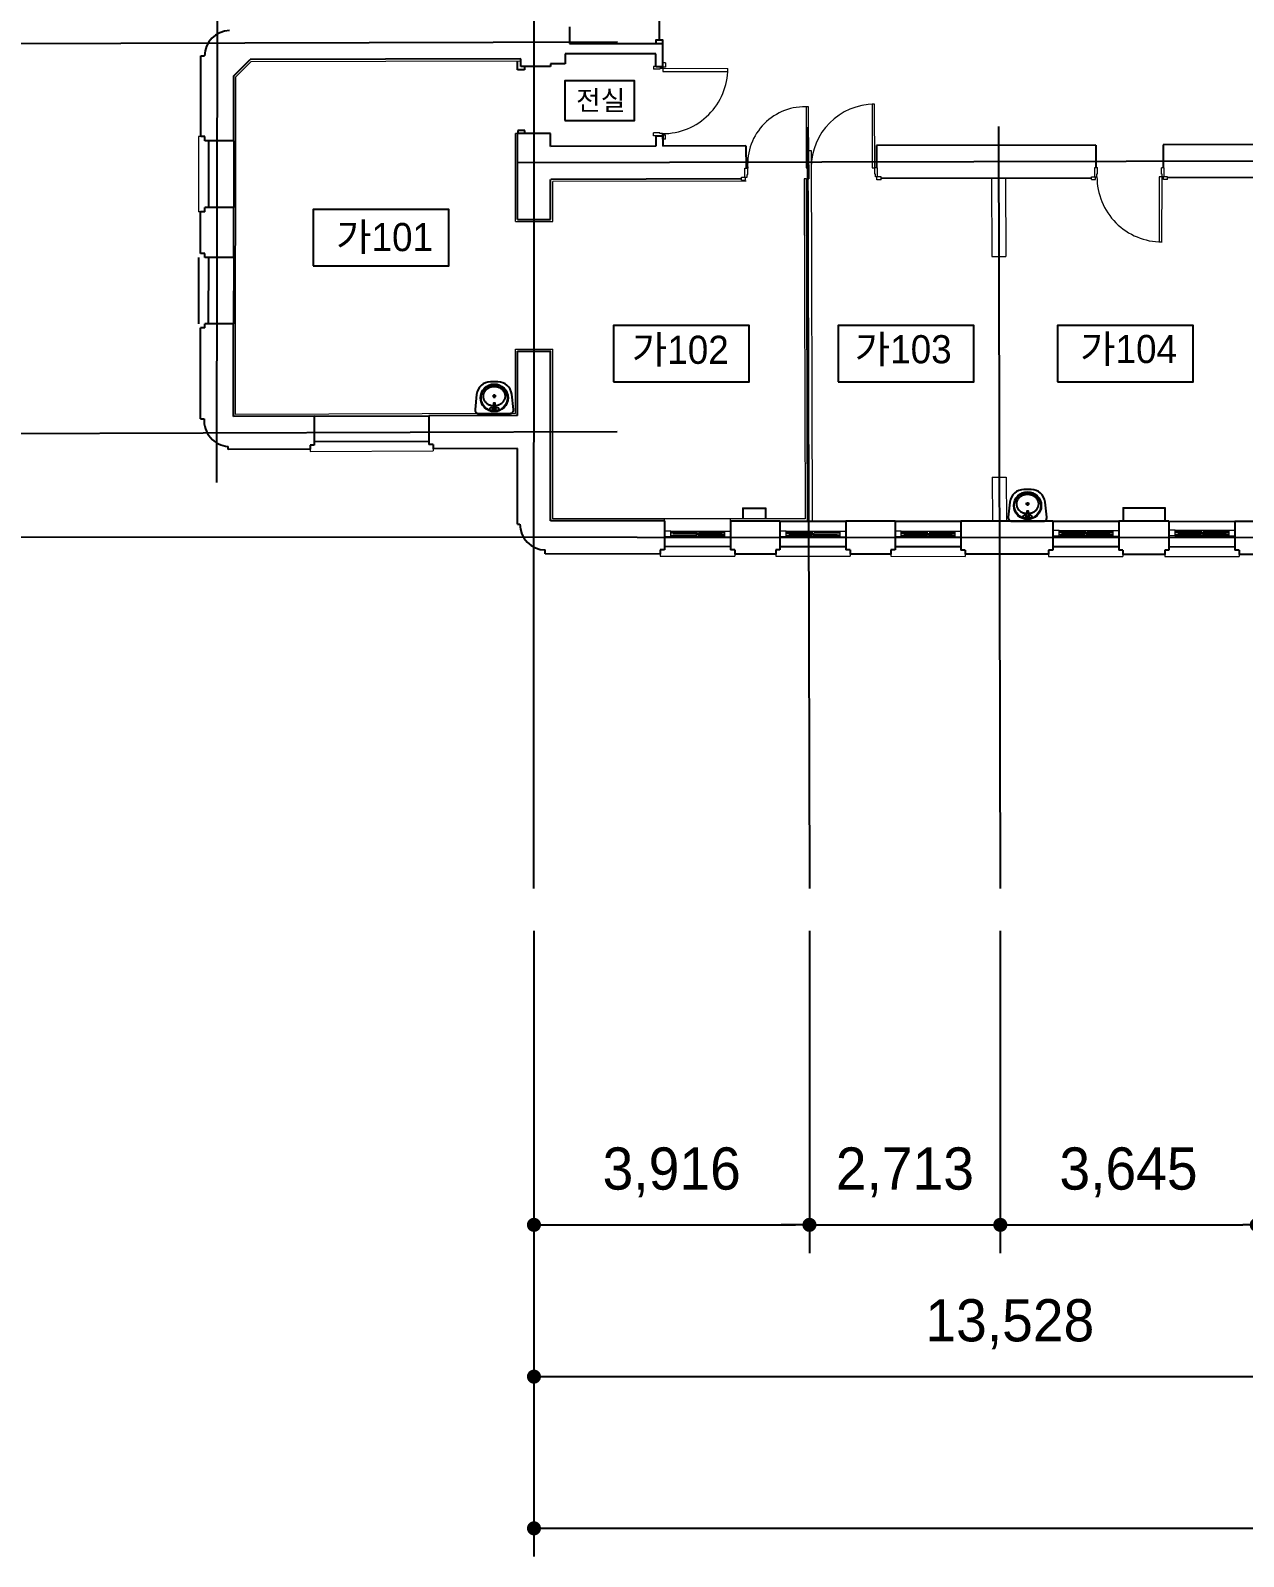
# Model space of a CAD drawing. Header units: millimetres. Extents: x 580267 to 706267, y 28800 to 115200.
# Drawn here: x 600038 to 617279, y 45522 to 67210 of the extents above; entities that cross this region are included whole.
import ezdxf
from ezdxf.enums import TextEntityAlignment as Align

# ---------------------------------------------------------------- set-up
doc = ezdxf.new("R2010")
doc.units = ezdxf.units.MM
doc.header["$LTSCALE"] = 5
for name, color, linetype in [('A-DOOR', 4, 'Continuous'), ('text', 7, 'Continuous'), ('단면선', 2, 'Continuous'), ('입면', 7, 'Continuous'), ('입면선', 8, 'Continuous'), ('중심선', 1, 'Continuous'), ('치수', 7, 'Continuous')]:
    doc.layers.add(name, color=color, linetype=linetype)
for name, color, linetype, lineweight in [('ELE-1 (벽체 마감)', 3, 'Continuous', 9), ('ELE-2 (마감 창호)', 4, 'Continuous', 9), ('ELE-3  (마감)', 5, 'Continuous', 0), ('HAT-2', 8, 'Continuous', 0)]:
    doc.layers.add(name, color=color, linetype=linetype, lineweight=lineweight)
doc.styles.get("Standard").update_dxf_attribs({"font": 'Gulim.ttf'})
doc.dimstyles.new('ISO-25', dxfattribs={"dimscale": 400, "dimtxt": 1.5, "dimasz": 0.5, "dimexe": 1, "dimexo": 1.5, "dimgap": 1, "dimtad": 1, "dimdec": 0, "dimlunit": 6, "dimtxsty": 'Standard', "dimblk": 'DOT', "dimcen": 0, "dimclrd": 256, "dimclre": 256, "dimclrt": 7, "dimadec": 0, "dimazin": 0, "dimtfac": 1, "dimtdec": 0, "dimtix": 1, "dimtmove": 0, "dimatfit": 3, "dimfxl": 1.25, "dimlwd": -1, "dimlwe": -1, "dimarcsym": 0})

# ---------------------------------------------------------------- blocks, each defined once
blk = doc.blocks.new('A$C26F80365')
at = {"layer": '입면선'}
for p, q in [((-26, 0), (27, 0)), ((-25, 194), (25, 194)), ((0, -27), (0, 26))]:
    blk.add_line(p, q, dxfattribs=at)
blk.add_lwpolyline([(-51, -205), (51, -205, 0.382162), (250, -27), (274, 189, 0.447008), (224, 245), (-224, 245, 0.447008), (-274, 189), (-250, -27, 0.382162)], format="xyb", close=True, dxfattribs=at)
blk.add_lwpolyline([(-25, 170), (-22, 170, -0.386916), (-18, 166), (-12, 101), (12, 101), (18, 166, -0.386916), (22, 170), (25, 170)], format="xyb", dxfattribs=at)
for centre, radius in [((0, 23), 196), ((0, 23), 188), ((-43, 182), 21.4), ((0, 0), 12.8), ((0, 182), 6.83), ((43, 182), 21.4)]:
    blk.add_circle(centre, radius, dxfattribs=at)
blk.add_rational_spline([(-15, 134), (-270, 114), (-135, -71), (0, -256), (135, -71), (270, 114), (15, 134)], [1, 0.527194519268, 1, 0.527194519268, 1, 0.527194519268, 1], degree=2, knots=[0, 0, 0, 0.333333, 0.333333, 0.666667, 0.666667, 1, 1, 1], dxfattribs=at)
blk = doc.blocks.new('_Dot')
at = {"color": 0, "linetype": 'ByBlock', "lineweight": -2}
blk.add_line((-0.5, 0), (-1, 0), dxfattribs=at)
at = {"color": 0, "linetype": 'ByBlock', "const_width": 0.5}
blk.add_lwpolyline([(-0.25, 0, 1), (0.25, 0, 1)], format="xyb", close=True, dxfattribs=at)
blk = doc.blocks.new('*D39')
at = {"layer": 'Defpoints', "color": 0}
for p in [(613823, 55015), (617468, 55015), (617468, 50235)]:
    blk.add_point(p, dxfattribs=at)
at = {"layer": '치수'}
for p, q in [((613823, 54415), (613823, 49835)), ((617468, 54415), (617468, 49835)), ((614023, 50235), (617268, 50235))]:
    blk.add_line(p, q, dxfattribs=at)
at = {"layer": '치수', "xscale": 200, "yscale": 200, "zscale": 200, "rotation": 180}
blk.add_blockref('_Dot', (613823, 50235), dxfattribs=at)
at = {"layer": '치수', "xscale": 200, "yscale": 200, "zscale": 200}
blk.add_blockref('_Dot', (617468, 50235), dxfattribs=at)
at = {"layer": '치수', "color": 7, "insert": (615645, 50980), "char_height": 600, "attachment_point": 5}
blk.add_mtext('3,645', dxfattribs=at)
blk = doc.blocks.new('*D40')
at = {"layer": 'Defpoints', "color": 0}
for p in [(611110, 55015), (613823, 55015), (613823, 50235)]:
    blk.add_point(p, dxfattribs=at)
at = {"layer": '치수'}
for p, q in [((611110, 54415), (611110, 49835)), ((613823, 54415), (613823, 49835)), ((610910, 50235), (610710, 50235)), ((611110, 50235), (613823, 50235)), ((614023, 50235), (614223, 50235))]:
    blk.add_line(p, q, dxfattribs=at)
at = {"layer": '치수', "xscale": 200, "yscale": 200, "zscale": 200}
blk.add_blockref('_Dot', (611110, 50235), dxfattribs=at)
at = {"layer": '치수', "xscale": 200, "yscale": 200, "zscale": 200, "rotation": 180}
blk.add_blockref('_Dot', (613823, 50235), dxfattribs=at)
at = {"layer": '치수', "color": 7, "insert": (612467, 50980), "char_height": 600, "attachment_point": 5}
blk.add_mtext('2,713', dxfattribs=at)
blk = doc.blocks.new('*D41')
at = {"layer": 'Defpoints', "color": 0}
for p in [(607194, 55015), (611110, 55015), (611110, 50235)]:
    blk.add_point(p, dxfattribs=at)
at = {"layer": '치수'}
for p, q in [((607194, 54415), (607194, 49835)), ((611110, 54415), (611110, 49835)), ((607394, 50235), (610910, 50235))]:
    blk.add_line(p, q, dxfattribs=at)
at = {"layer": '치수', "xscale": 200, "yscale": 200, "zscale": 200, "rotation": 180}
blk.add_blockref('_Dot', (607194, 50235), dxfattribs=at)
at = {"layer": '치수', "xscale": 200, "yscale": 200, "zscale": 200}
blk.add_blockref('_Dot', (611110, 50235), dxfattribs=at)
at = {"layer": '치수', "color": 7, "insert": (609152, 50980), "char_height": 600, "attachment_point": 5}
blk.add_mtext('3,916', dxfattribs=at)
blk = doc.blocks.new('*D46')
at = {"layer": 'Defpoints', "color": 0}
for p in [(607194, 55015), (620722, 55015), (620722, 48078)]:
    blk.add_point(p, dxfattribs=at)
at = {"layer": '치수'}
for p, q in [((607194, 54415), (607194, 47678)), ((620722, 54415), (620722, 47678)), ((607394, 48078), (620522, 48078))]:
    blk.add_line(p, q, dxfattribs=at)
at = {"layer": '치수', "xscale": 200, "yscale": 200, "zscale": 200, "rotation": 180}
blk.add_blockref('_Dot', (607194, 48078), dxfattribs=at)
at = {"layer": '치수', "xscale": 200, "yscale": 200, "zscale": 200}
blk.add_blockref('_Dot', (620722, 48078), dxfattribs=at)
at = {"layer": '치수', "color": 7, "insert": (613958, 48823), "char_height": 600, "attachment_point": 5}
blk.add_mtext('13,528', dxfattribs=at)
blk = doc.blocks.new('*D52')
at = {"layer": 'Defpoints', "color": 0}
for p in [(607194, 55015), (683728, 55015), (683728, 45922)]:
    blk.add_point(p, dxfattribs=at)
at = {"layer": '치수'}
for p, q in [((607194, 54415), (607194, 45522)), ((683728, 54415), (683728, 45522)), ((607394, 45922), (683528, 45922))]:
    blk.add_line(p, q, dxfattribs=at)
at = {"layer": '치수', "xscale": 200, "yscale": 200, "zscale": 200, "rotation": 180}
blk.add_blockref('_Dot', (607194, 45922), dxfattribs=at)
at = {"layer": '치수', "xscale": 200, "yscale": 200, "zscale": 200}
blk.add_blockref('_Dot', (683728, 45922), dxfattribs=at)
at = {"layer": '치수', "color": 7, "insert": (645461, 46667), "char_height": 600, "attachment_point": 5}
blk.add_mtext('76,534', dxfattribs=at)

msp = doc.modelspace()

# ---------------------------------------------------------------- linework, layer by layer
at = {"layer": 'A-DOOR'}
for p, q in [((608974.3, 67457.1), (608974.3, 67072.1)), ((606961.5, 66651), (606961.5, 66775)), ((606961.5, 66651), (606961.5, 66726)), ((607061.5, 66651), (606961.5, 66651)), ((607061.5, 66696), (607061.5, 66651)), ((606964, 65789.7), (606964, 65744.9)), ((607064, 65789.7), (606964, 65789.7)), ((606964, 65789.7), (606964, 65744.9)), ((607064, 65744.7), (607064, 65789.7))]:
    msp.add_line(p, q, dxfattribs=at)
msp.add_lwpolyline([(608924.3, 67027.1), (609024.3, 67027.1), (609024.3, 67072.1), (608924.3, 67072.1)], close=True, dxfattribs=at)
at = {"layer": 'ELE-1 (벽체 마감)'}
for p, q in [((611098.8, 65502.2), (611133.8, 65502.3)), ((611098.8, 65502.2), (611099.8, 65102.2)), ((611133.8, 65502.3), (611147, 60237.7)), ((611064.8, 65102.1), (611099.8, 65102.2)), ((611064.8, 65102.1), (611077, 60237.7)), ((613697.8, 65108.7), (613700.6, 63997.7)), ((613897.8, 65109.2), (613900.6, 63998.2)), ((613700.6, 63997.7), (613900.6, 63998.2)), ((613708.3, 60860), (613908.3, 60860.5)), ((613708.3, 60860), (613709.9, 60235.9)), ((613908.3, 60860.5), (613909.9, 60235.8)), ((610156.4, 60425.6), (610491.4, 60426.5)), ((610156.4, 60425.6), (610156.8, 60268.4)), ((610166.4, 60415.6), (610481.4, 60416.4)), ((610166.4, 60415.6), (610166.8, 60268.4)), ((610481.4, 60416.4), (610481.8, 60268.1)), ((610491.4, 60426.5), (610491.8, 60268.1)), ((615565, 60429.6), (616165, 60431.1)), ((615565, 60429.6), (615565.5, 60234.6)), ((615574, 60420.6), (616156, 60422.1)), ((615574, 60420.6), (615574.5, 60234.6)), ((616156, 60422.1), (616156.5, 60234.2)), ((616165, 60431.1), (616165.5, 60234.2))]:
    msp.add_line(p, q, dxfattribs=at)
at = {"layer": 'ELE-2 (마감 창호)'}
for p, q in [((609024.3, 66699), (608894.3, 66699)), ((608894.3, 66699), (608894.3, 66659)), ((608984.3, 66659), (608894.3, 66659)), ((609024.3, 66669), (608984.3, 66669)), ((608984.3, 66669), (608984.3, 66659)), ((609064.3, 66749), (609024.3, 66749)), ((609024.3, 66749), (609024.3, 66699)), ((609064.3, 66689), (609024.3, 66689)), ((609024.3, 66689), (609024.3, 66669)), ((609064.3, 66749), (609064.3, 66689)), ((608981.9, 65754), (608891.9, 65754)), ((608891.9, 65714), (608891.9, 65754)), ((609021.9, 65714), (608891.9, 65714)), ((608981.9, 65744), (608981.9, 65754)), ((609021.9, 65744), (608981.9, 65744)), ((609021.9, 65724), (609021.9, 65744)), ((609061.9, 65724), (609021.9, 65724)), ((609021.9, 65664), (609021.9, 65714)), ((609061.9, 65664), (609061.9, 65724)), ((609061.9, 65664), (609021.9, 65664)), ((610143.1, 65084.8), (610143.1, 65124.8)), ((610143.1, 65124.8), (610193.1, 65124.8)), ((610143.1, 65084.8), (610203.1, 65084.8)), ((610193.1, 65124.8), (610193.1, 65254.8)), ((610193.1, 65254.8), (610233.1, 65254.8)), ((610203.1, 65084.8), (610203.1, 65124.8)), ((610203.1, 65124.8), (610223.1, 65124.8)), ((610223.1, 65124.8), (610223.1, 65164.8)), ((610223.1, 65164.8), (610233.1, 65164.8)), ((610233.1, 65164.8), (610233.1, 65254.8)), ((612037.1, 65169.8), (612037.1, 65259.8)), ((612077.1, 65259.8), (612037.1, 65259.8)), ((612047.1, 65169.8), (612037.1, 65169.8)), ((612047.1, 65129.8), (612047.1, 65169.8)), ((612067.1, 65129.8), (612047.1, 65129.8)), ((612067.1, 65089.8), (612067.1, 65129.8)), ((612127.1, 65089.8), (612067.1, 65089.8)), ((612077.1, 65129.8), (612077.1, 65259.8)), ((612127.1, 65129.8), (612077.1, 65129.8)), ((612127.1, 65089.8), (612127.1, 65129.8)), ((615116.7, 65092.3), (615116.7, 65132.3)), ((615116.7, 65132.3), (615166.7, 65132.3)), ((615116.7, 65092.3), (615176.7, 65092.3)), ((615166.7, 65132.3), (615166.7, 65262.3)), ((615166.7, 65262.3), (615206.7, 65262.3)), ((615176.7, 65092.3), (615176.7, 65132.3)), ((615176.7, 65132.3), (615196.7, 65132.3)), ((615196.7, 65132.3), (615196.7, 65172.3)), ((615196.7, 65172.3), (615206.7, 65172.3)), ((615206.7, 65172.3), (615206.7, 65262.3)), ((616111.7, 65169.9), (616111.7, 65259.9)), ((616151.7, 65259.9), (616111.7, 65259.9)), ((616121.7, 65169.9), (616111.7, 65169.9)), ((616121.7, 65129.9), (616121.7, 65169.9)), ((616141.7, 65129.9), (616121.7, 65129.9)), ((616141.7, 65089.9), (616141.7, 65129.9)), ((616201.7, 65089.9), (616141.7, 65089.9)), ((616151.7, 65129.9), (616151.7, 65259.9)), ((616201.7, 65129.9), (616151.7, 65129.9)), ((616201.7, 65089.9), (616201.7, 65129.9)), ((609140, 60094.5), (609050.5, 60094.5)), ((609135, 60091.5), (609135, 60079.5)), ((609140, 60091.5), (609135, 60091.5)), ((609155, 60079.5), (609135, 60079.5)), ((609136, 60090.5), (609136, 60080.5)), ((609136, 60090.5), (609175, 60090.5)), ((609156, 60080.5), (609136, 60080.5)), ((609140, 60094.5), (609897.8, 60094.5)), ((609140, 60094.5), (609140, 60091.5)), ((609155, 60079.5), (609155, 60074.5)), ((609156, 60080.5), (609156, 60073.5)), ((609175, 60082), (609165, 60081)), ((609165, 60081), (609165, 60073)), ((609170, 60080), (609170, 60074)), ((609171, 60080), (609504.4, 60080)), ((609175, 60090.5), (609175, 60082)), ((609177, 60081.5), (609175, 60082)), ((609178, 60080), (609177, 60081.5)), ((609496.4, 60080), (609497.4, 60081.5)), ((609497.4, 60081.5), (609499.4, 60082)), ((609499.4, 60090.5), (609499.4, 60082)), ((609538.4, 60090.5), (609499.4, 60090.5)), ((609499.4, 60082), (609509.4, 60081)), ((609504.4, 60080), (609504.4, 60074)), ((609509.4, 60081), (609509.4, 60073)), ((609538.4, 60090.5), (609538.4, 60063.5)), ((609882.8, 60079.5), (609882.8, 60074.5)), ((609882.8, 60079.5), (609902.8, 60079.5)), ((609897.8, 60094.5), (609897.8, 60091.5)), ((609897.8, 60094.5), (609987.2, 60094.5)), ((609897.8, 60091.5), (609902.8, 60091.5)), ((609902.8, 60091.5), (609902.8, 60079.5)), ((610780, 60093.4), (610690.6, 60093.4)), ((610775, 60090.4), (610775, 60078.4)), ((610780, 60090.4), (610775, 60090.4)), ((610795, 60078.4), (610775, 60078.4)), ((610776, 60089.4), (610776, 60079.4)), ((610776, 60089.4), (610815, 60089.4)), ((610796, 60079.4), (610776, 60079.4)), ((610780, 60093.4), (611537.9, 60093.4)), ((610780, 60093.4), (610780, 60090.4)), ((610795, 60078.4), (610795, 60073.4)), ((610796, 60079.4), (610796, 60072.4)), ((610815, 60080.9), (610805, 60079.9)), ((610805, 60079.9), (610805, 60071.9)), ((610810, 60078.9), (610810, 60072.9)), ((610811, 60078.9), (611144.5, 60078.9)), ((610815, 60089.4), (610815, 60080.9)), ((610817, 60080.4), (610815, 60080.9)), ((610818, 60078.9), (610817, 60080.4)), ((611136.5, 60078.9), (611137.5, 60080.4)), ((611137.5, 60080.4), (611139.5, 60080.9)), ((611139.5, 60089.4), (611139.5, 60080.9)), ((611178.5, 60089.4), (611139.5, 60089.4)), ((611139.5, 60080.9), (611149.5, 60079.9)), ((611144.5, 60078.9), (611144.5, 60072.9)), ((611149.5, 60079.9), (611149.5, 60071.9)), ((611178.5, 60089.4), (611178.5, 60062.4)), ((611522.9, 60078.4), (611522.9, 60073.4)), ((611522.9, 60078.4), (611542.9, 60078.4)), ((611537.9, 60093.4), (611537.9, 60090.4)), ((611537.9, 60093.4), (611627.2, 60093.4)), ((611537.9, 60090.4), (611542.9, 60090.4)), ((611542.9, 60090.4), (611542.9, 60078.4)), ((612415.8, 60092.2), (612326.4, 60092.2)), ((612410.8, 60089.2), (612410.8, 60077.2)), ((612415.8, 60089.2), (612410.8, 60089.2)), ((612430.8, 60077.2), (612410.8, 60077.2)), ((612411.8, 60088.2), (612411.8, 60078.2)), ((612411.8, 60088.2), (612450.8, 60088.2)), ((612431.8, 60078.2), (612411.8, 60078.2)), ((612415.8, 60092.2), (613173.7, 60092.2)), ((612415.8, 60092.2), (612415.8, 60089.2)), ((612430.8, 60077.2), (612430.8, 60072.2)), ((612431.8, 60078.2), (612431.8, 60071.2)), ((612450.8, 60079.7), (612440.8, 60078.7)), ((612440.8, 60078.7), (612440.8, 60070.7)), ((612445.8, 60077.7), (612445.8, 60071.7)), ((612446.8, 60077.7), (612780.3, 60077.7)), ((612450.8, 60088.2), (612450.8, 60079.7)), ((612452.8, 60079.2), (612450.8, 60079.7)), ((612453.8, 60077.7), (612452.8, 60079.2)), ((612772.3, 60077.7), (612773.3, 60079.2)), ((612773.3, 60079.2), (612775.3, 60079.7)), ((612775.3, 60088.2), (612775.3, 60079.7)), ((612814.3, 60088.2), (612775.3, 60088.2)), ((612775.3, 60079.7), (612785.3, 60078.7)), ((612780.3, 60077.7), (612780.3, 60071.7)), ((612785.3, 60078.7), (612785.3, 60070.7)), ((612814.3, 60088.2), (612814.3, 60061.2)), ((613158.7, 60077.2), (613158.7, 60072.2)), ((613158.7, 60077.2), (613178.7, 60077.2)), ((613173.7, 60092.2), (613173.7, 60089.2)), ((613173.7, 60092.2), (613263.1, 60092.2)), ((613173.7, 60089.2), (613178.7, 60089.2)), ((613178.7, 60089.2), (613178.7, 60077.2)), ((614659.2, 60105.3), (614569.7, 60105.3)), ((614654.2, 60102.3), (614654.2, 60090.3)), ((614659.2, 60102.3), (614654.2, 60102.3)), ((614674.2, 60090.3), (614654.2, 60090.3)), ((614654.2, 60085.3), (614654.2, 60045.3)), ((614674.2, 60085.3), (614654.2, 60085.3)), ((614655.2, 60101.3), (614655.2, 60091.3)), ((614655.2, 60101.3), (614694.2, 60101.2)), ((614675.2, 60091.3), (614655.2, 60091.3)), ((614655.2, 60084.3), (614655.2, 60074.3)), ((614675.2, 60084.3), (614655.2, 60084.3)), ((614659.2, 60105.3), (615417, 60104.7)), ((614659.2, 60105.3), (614659.2, 60102.3)), ((614674.2, 60090.3), (614674.2, 60085.3)), ((614675.2, 60091.3), (614675.2, 60084.3)), ((614694.2, 60092.7), (614684.2, 60091.7)), ((614684.2, 60091.7), (614684.2, 60083.7)), ((614684.2, 60083.7), (614694.2, 60082.7)), ((614689.2, 60090.7), (614689.2, 60084.7)), ((614690.2, 60090.7), (615023.7, 60090.5)), ((614690.2, 60084.7), (615023.7, 60084.5)), ((614694.2, 60101.2), (614694.2, 60092.7)), ((614696.2, 60092.2), (614694.2, 60092.7)), ((614696.2, 60083.2), (614694.2, 60082.7)), ((614694.2, 60082.7), (614694.2, 60074.2)), ((614697.2, 60090.7), (614696.2, 60092.2)), ((614697.2, 60084.7), (614696.2, 60083.2)), ((615015.7, 60090.5), (615016.7, 60092)), ((615015.7, 60084.5), (615016.7, 60083)), ((615016.7, 60092), (615018.7, 60092.5)), ((615016.7, 60083), (615018.7, 60082.5)), ((615018.7, 60101), (615018.7, 60092.5)), ((615057.7, 60101), (615018.7, 60101)), ((615018.7, 60092.5), (615028.7, 60091.5)), ((615028.7, 60083.5), (615018.7, 60082.5)), ((615018.7, 60082.5), (615018.7, 60074)), ((615023.7, 60090.5), (615023.7, 60084.5)), ((615028.7, 60091.5), (615028.7, 60083.5)), ((615057.7, 60101), (615057.7, 60074)), ((615402, 60089.8), (615402, 60084.8)), ((615402, 60089.8), (615422, 60089.7)), ((615402, 60084.8), (615422, 60084.7)), ((615417, 60104.7), (615417, 60101.7)), ((615417, 60104.7), (615506.4, 60104.7)), ((615417, 60101.7), (615422, 60101.7)), ((615422, 60101.7), (615422, 60089.7)), ((615422, 60084.7), (615422, 60044.7)), ((616309.9, 60107.1), (616220.5, 60107.2)), ((616304.9, 60104.1), (616304.9, 60092.1)), ((616309.9, 60104.1), (616304.9, 60104.1)), ((616324.9, 60092.1), (616304.9, 60092.1)), ((616304.9, 60087.1), (616304.9, 60047.1)), ((616324.9, 60087.1), (616304.9, 60087.1)), ((616305.9, 60103.1), (616305.9, 60093.1)), ((616305.9, 60103.1), (616344.9, 60103.1)), ((616325.9, 60093.1), (616305.9, 60093.1)), ((616305.9, 60086.1), (616305.9, 60076.1)), ((616325.9, 60086.1), (616305.9, 60086.1)), ((616344.9, 60076.1), (616305.9, 60076.1)), ((616309.9, 60107.1), (617067.8, 60106.6)), ((616309.9, 60107.1), (616309.9, 60104.1)), ((616324.9, 60092.1), (616324.9, 60087.1)), ((616325.9, 60093.1), (616325.9, 60086.1)), ((616344.9, 60094.6), (616334.9, 60093.6)), ((616334.9, 60093.6), (616334.9, 60085.6)), ((616334.9, 60085.6), (616344.9, 60084.6)), ((616339.9, 60092.6), (616339.9, 60086.6)), ((616340.9, 60092.6), (616674.4, 60092.4)), ((616340.9, 60086.6), (616674.4, 60086.4)), ((616344.9, 60103.1), (616344.9, 60094.6)), ((616346.9, 60094.1), (616344.9, 60094.6)), ((616346.9, 60085.1), (616344.9, 60084.6)), ((616344.9, 60084.6), (616344.9, 60076.1)), ((616347.9, 60092.6), (616346.9, 60094.1)), ((616347.9, 60086.6), (616346.9, 60085.1)), ((616666.4, 60092.4), (616667.4, 60093.9)), ((616666.4, 60086.4), (616667.4, 60084.9)), ((616667.4, 60093.9), (616669.4, 60094.4)), ((616667.4, 60084.9), (616669.4, 60084.4)), ((616669.4, 60102.9), (616669.4, 60094.4)), ((616708.4, 60102.8), (616669.4, 60102.9)), ((616669.4, 60094.4), (616679.4, 60093.4)), ((616679.4, 60085.4), (616669.4, 60084.4)), ((616669.4, 60084.4), (616669.4, 60075.9)), ((616669.4, 60075.9), (616708.4, 60075.8)), ((616669.4, 60075.9), (616708.4, 60075.8)), ((616674.4, 60092.4), (616674.4, 60086.4)), ((616679.4, 60093.4), (616679.4, 60085.4)), ((616708.4, 60102.8), (616708.4, 60075.8)), ((617052.8, 60091.6), (617052.8, 60086.6)), ((617052.8, 60091.6), (617072.8, 60091.6)), ((617052.8, 60086.6), (617072.8, 60086.6)), ((617067.8, 60106.6), (617067.8, 60103.6)), ((617067.8, 60106.6), (617157.2, 60106.5)), ((617067.8, 60103.6), (617072.8, 60103.6)), ((617072.8, 60086.6), (617072.7, 60046.6)), ((617072.8, 60103.6), (617072.8, 60091.6)), ((609135, 60014.5), (609050.5, 60014.5)), ((609135, 60074.5), (609135, 60034.5)), ((609155, 60074.5), (609135, 60074.5)), ((609155, 60034.5), (609135, 60034.5)), ((609135, 60029.5), (609135, 60014.5)), ((609155, 60029.5), (609135, 60029.5)), ((609135, 60014.5), (609902.8, 60014.5)), ((609136, 60073.5), (609136, 60063.5)), ((609156, 60073.5), (609136, 60073.5)), ((609175, 60063.5), (609136, 60063.5)), ((609155, 60034.5), (609155, 60029.5)), ((609165, 60073), (609175, 60072)), ((609171, 60074), (609504.4, 60074)), ((609177, 60072.5), (609175, 60072)), ((609175, 60072), (609175, 60063.5)), ((609178, 60074), (609177, 60072.5)), ((609496.4, 60074), (609497.4, 60072.5)), ((609497.4, 60072.5), (609499.4, 60072)), ((609509.4, 60073), (609499.4, 60072)), ((609499.4, 60072), (609499.4, 60063.5)), ((609499.4, 60063.5), (609538.4, 60063.5)), ((609499.4, 60063.5), (609538.4, 60063.5)), ((609500.4, 60045.5), (609500.4, 60018.5)), ((609539.4, 60045.5), (609500.4, 60045.5)), ((609539.4, 60018.5), (609500.4, 60018.5)), ((609529.4, 60036), (609539.4, 60037)), ((609529.4, 60036), (609529.4, 60028)), ((609529.4, 60028), (609539.4, 60027)), ((609534.4, 60035), (609534.4, 60029)), ((609534.4, 60035), (609867.8, 60035)), ((609534.4, 60029), (609867.8, 60029)), ((609539.4, 60045.5), (609539.4, 60037)), ((609541.4, 60036.5), (609539.4, 60037)), ((609541.4, 60027.5), (609539.4, 60027)), ((609539.4, 60027), (609539.4, 60018.5)), ((609542.4, 60035), (609541.4, 60036.5)), ((609542.4, 60029), (609541.4, 60027.5)), ((609859.8, 60035), (609860.8, 60036.5)), ((609859.8, 60029), (609860.8, 60027.5)), ((609860.8, 60036.5), (609862.8, 60037)), ((609860.8, 60027.5), (609862.8, 60027)), ((609862.8, 60045.5), (609862.8, 60037)), ((609862.8, 60045.5), (609901.8, 60045.5)), ((609862.8, 60037), (609872.8, 60036)), ((609872.8, 60028), (609862.8, 60027)), ((609862.8, 60027), (609862.8, 60018.5)), ((609862.8, 60018.5), (609901.8, 60018.5)), ((609867.8, 60035), (609867.8, 60029)), ((609872.8, 60036), (609872.8, 60028)), ((609881.8, 60035.5), (609881.8, 60028.5)), ((609881.8, 60035.5), (609901.8, 60035.5)), ((609881.8, 60028.5), (609901.8, 60028.5)), ((609882.8, 60074.5), (609902.8, 60074.5)), ((609882.8, 60034.5), (609882.8, 60029.5)), ((609882.8, 60034.5), (609902.8, 60034.5)), ((609882.8, 60029.5), (609902.8, 60029.5)), ((609901.8, 60045.5), (609901.8, 60035.5)), ((609901.8, 60028.5), (609901.8, 60018.5)), ((609902.8, 60074.5), (609902.8, 60034.5)), ((609902.8, 60029.5), (609902.8, 60014.5)), ((609902.8, 60014.5), (609987.1, 60014.5)), ((610775, 60013.4), (610690.5, 60013.4)), ((610775, 60073.4), (610775, 60033.4)), ((610795, 60073.4), (610775, 60073.4)), ((610795, 60033.4), (610775, 60033.4)), ((610775, 60028.4), (610775, 60013.4)), ((610795, 60028.4), (610775, 60028.4)), ((610775, 60013.4), (611542.9, 60013.4)), ((610776, 60072.4), (610776, 60062.4)), ((610796, 60072.4), (610776, 60072.4)), ((610815, 60062.4), (610776, 60062.4)), ((610795, 60033.4), (610795, 60028.4)), ((610805, 60071.9), (610815, 60070.9)), ((610811, 60072.9), (611144.5, 60072.9)), ((610817, 60071.4), (610815, 60070.9)), ((610815, 60070.9), (610815, 60062.4)), ((610818, 60072.9), (610817, 60071.4)), ((611136.5, 60072.9), (611137.5, 60071.4)), ((611137.5, 60071.4), (611139.5, 60070.9)), ((611149.5, 60071.9), (611139.5, 60070.9)), ((611139.5, 60070.9), (611139.5, 60062.4)), ((611139.5, 60062.4), (611178.5, 60062.4)), ((611139.5, 60062.4), (611178.5, 60062.4)), ((611140.5, 60044.4), (611140.5, 60017.4)), ((611179.5, 60044.4), (611140.5, 60044.4)), ((611179.5, 60017.4), (611140.5, 60017.4)), ((611169.5, 60034.9), (611179.5, 60035.9)), ((611169.5, 60034.9), (611169.5, 60026.9)), ((611169.5, 60026.9), (611179.5, 60025.9)), ((611174.5, 60033.9), (611174.5, 60027.9)), ((611174.5, 60033.9), (611507.9, 60033.9)), ((611174.5, 60027.9), (611507.9, 60027.9)), ((611179.5, 60044.4), (611179.5, 60035.9)), ((611181.5, 60035.4), (611179.5, 60035.9)), ((611181.5, 60026.4), (611179.5, 60025.9)), ((611179.5, 60025.9), (611179.5, 60017.4)), ((611182.5, 60033.9), (611181.5, 60035.4)), ((611182.5, 60027.9), (611181.5, 60026.4)), ((611499.9, 60033.9), (611500.9, 60035.4)), ((611499.9, 60027.9), (611500.9, 60026.4)), ((611500.9, 60035.4), (611502.9, 60035.9)), ((611500.9, 60026.4), (611502.9, 60025.9)), ((611502.9, 60044.4), (611502.9, 60035.9)), ((611502.9, 60044.4), (611541.9, 60044.4)), ((611502.9, 60035.9), (611512.9, 60034.9)), ((611512.9, 60026.9), (611502.9, 60025.9)), ((611502.9, 60025.9), (611502.9, 60017.4)), ((611502.9, 60017.4), (611541.9, 60017.4)), ((611507.9, 60033.9), (611507.9, 60027.9)), ((611512.9, 60034.9), (611512.9, 60026.9)), ((611521.9, 60034.4), (611521.9, 60027.4)), ((611521.9, 60034.4), (611541.9, 60034.4)), ((611521.9, 60027.4), (611541.9, 60027.4)), ((611522.9, 60073.4), (611542.9, 60073.4)), ((611522.9, 60033.4), (611522.9, 60028.4)), ((611522.9, 60033.4), (611542.9, 60033.4)), ((611522.9, 60028.4), (611542.9, 60028.4)), ((611541.9, 60044.4), (611541.9, 60034.4)), ((611541.9, 60027.4), (611541.9, 60017.4)), ((611542.9, 60073.4), (611542.9, 60033.4)), ((611542.9, 60028.4), (611542.9, 60013.4)), ((611542.9, 60013.4), (611627.2, 60013.4)), ((612410.8, 60012.2), (612326.4, 60012.2)), ((612410.8, 60072.2), (612410.8, 60032.2)), ((612430.8, 60072.2), (612410.8, 60072.2)), ((612430.8, 60032.2), (612410.8, 60032.2)), ((612410.8, 60027.2), (612410.8, 60012.2)), ((612430.8, 60027.2), (612410.8, 60027.2)), ((612410.8, 60012.2), (613178.7, 60012.2)), ((612411.8, 60071.2), (612411.8, 60061.2)), ((612431.8, 60071.2), (612411.8, 60071.2)), ((612450.8, 60061.2), (612411.8, 60061.2)), ((612430.8, 60032.2), (612430.8, 60027.2)), ((612440.8, 60070.7), (612450.8, 60069.7)), ((612446.8, 60071.7), (612780.3, 60071.7)), ((612452.8, 60070.2), (612450.8, 60069.7)), ((612450.8, 60069.7), (612450.8, 60061.2)), ((612453.8, 60071.7), (612452.8, 60070.2)), ((612772.3, 60071.7), (612773.3, 60070.2)), ((612773.3, 60070.2), (612775.3, 60069.7)), ((612785.3, 60070.7), (612775.3, 60069.7)), ((612775.3, 60069.7), (612775.3, 60061.2)), ((612775.3, 60061.2), (612814.3, 60061.2)), ((612775.3, 60061.2), (612814.3, 60061.2)), ((612776.3, 60043.2), (612776.3, 60016.2)), ((612815.3, 60043.2), (612776.3, 60043.2)), ((612815.3, 60016.2), (612776.3, 60016.2)), ((612805.3, 60033.7), (612815.3, 60034.7)), ((612805.3, 60033.7), (612805.3, 60025.7)), ((612805.3, 60025.7), (612815.3, 60024.7)), ((612810.3, 60032.7), (612810.3, 60026.7)), ((612810.3, 60032.7), (613143.7, 60032.7)), ((612810.3, 60026.7), (613143.7, 60026.7)), ((612815.3, 60043.2), (612815.3, 60034.7)), ((612817.3, 60034.2), (612815.3, 60034.7)), ((612817.3, 60025.2), (612815.3, 60024.7)), ((612815.3, 60024.7), (612815.3, 60016.2)), ((612818.3, 60032.7), (612817.3, 60034.2)), ((612818.3, 60026.7), (612817.3, 60025.2)), ((613135.7, 60032.7), (613136.7, 60034.2)), ((613135.7, 60026.7), (613136.7, 60025.2)), ((613136.7, 60034.2), (613138.7, 60034.7)), ((613136.7, 60025.2), (613138.7, 60024.7)), ((613138.7, 60043.2), (613138.7, 60034.7)), ((613138.7, 60043.2), (613177.7, 60043.2)), ((613138.7, 60034.7), (613148.7, 60033.7)), ((613148.7, 60025.7), (613138.7, 60024.7)), ((613138.7, 60024.7), (613138.7, 60016.2)), ((613138.7, 60016.2), (613177.7, 60016.2)), ((613143.7, 60032.7), (613143.7, 60026.7)), ((613148.7, 60033.7), (613148.7, 60025.7)), ((613157.7, 60033.2), (613157.7, 60026.2)), ((613157.7, 60033.2), (613177.7, 60033.2)), ((613157.7, 60026.2), (613177.7, 60026.2)), ((613158.7, 60072.2), (613178.7, 60072.2)), ((613158.7, 60032.2), (613158.7, 60027.2)), ((613158.7, 60032.2), (613178.7, 60032.2)), ((613158.7, 60027.2), (613178.7, 60027.2)), ((613177.7, 60043.2), (613177.7, 60033.2)), ((613177.7, 60026.2), (613177.7, 60016.2)), ((613178.7, 60072.2), (613178.7, 60032.2)), ((613178.7, 60027.2), (613178.7, 60012.2)), ((613178.7, 60012.2), (613263, 60012.2)), ((614654.1, 60025.3), (614569.7, 60025.3)), ((614654.2, 60040.3), (614654.1, 60025.3)), ((614654.1, 60025.3), (615422, 60024.7)), ((614674.2, 60045.3), (614654.2, 60045.3)), ((614674.2, 60040.3), (614654.2, 60040.3)), ((614694.2, 60074.2), (614655.2, 60074.3)), ((614674.2, 60045.3), (614674.2, 60040.3)), ((615018.7, 60074), (615057.7, 60074)), ((615018.7, 60074), (615057.7, 60074)), ((615019.6, 60056), (615019.6, 60029)), ((615058.6, 60056), (615019.6, 60056)), ((615058.6, 60029), (615019.6, 60029)), ((615048.6, 60046.5), (615058.6, 60047.5)), ((615048.6, 60046.5), (615048.6, 60038.5)), ((615048.6, 60038.5), (615058.6, 60037.5)), ((615053.6, 60045.5), (615053.6, 60039.5)), ((615053.6, 60045.5), (615387, 60045.3)), ((615053.6, 60039.5), (615387, 60039.3)), ((615058.6, 60056), (615058.6, 60047.5)), ((615060.6, 60047), (615058.6, 60047.5)), ((615060.6, 60038), (615058.6, 60037.5)), ((615058.6, 60037.5), (615058.6, 60029)), ((615061.6, 60045.5), (615060.6, 60047)), ((615061.6, 60039.5), (615060.6, 60038)), ((615379, 60045.3), (615380, 60046.8)), ((615379, 60039.3), (615380, 60037.8)), ((615380, 60046.8), (615382, 60047.3)), ((615380, 60037.8), (615382, 60037.3)), ((615382, 60055.8), (615382, 60047.3)), ((615382, 60055.8), (615421, 60055.7)), ((615382, 60047.3), (615392, 60046.3)), ((615392, 60038.3), (615382, 60037.3)), ((615382, 60037.3), (615382, 60028.8)), ((615382, 60028.8), (615421, 60028.7)), ((615387, 60045.3), (615387, 60039.3)), ((615392, 60046.3), (615392, 60038.3)), ((615401, 60045.8), (615401, 60038.8)), ((615401, 60045.8), (615421, 60045.7)), ((615401, 60038.8), (615421, 60038.7)), ((615402, 60044.8), (615402, 60039.8)), ((615402, 60044.8), (615422, 60044.7)), ((615402, 60039.8), (615422, 60039.7)), ((615421, 60055.7), (615421, 60045.7)), ((615421, 60038.7), (615421, 60028.7)), ((615422, 60039.7), (615422, 60024.7)), ((615422, 60024.7), (615506.4, 60024.7)), ((616304.9, 60027.1), (616220.5, 60027.2)), ((616324.9, 60047.1), (616304.9, 60047.1)), ((616304.9, 60042.1), (616304.9, 60027.1)), ((616324.9, 60042.1), (616304.9, 60042.1)), ((616304.9, 60027.1), (617072.7, 60026.6)), ((616324.9, 60047.1), (616324.9, 60042.1)), ((616670.4, 60057.9), (616670.4, 60030.9)), ((616709.4, 60057.8), (616670.4, 60057.9)), ((616709.4, 60030.8), (616670.4, 60030.9)), ((616699.4, 60048.4), (616709.4, 60049.3)), ((616699.4, 60048.4), (616699.4, 60040.4)), ((616699.4, 60040.4), (616709.4, 60039.3)), ((616704.4, 60047.4), (616704.4, 60041.4)), ((616704.4, 60047.4), (617037.7, 60047.1)), ((616704.4, 60041.4), (617037.7, 60041.1)), ((616709.4, 60057.8), (616709.4, 60049.3)), ((616711.4, 60048.8), (616709.4, 60049.3)), ((616711.4, 60039.8), (616709.4, 60039.3)), ((616709.4, 60039.3), (616709.4, 60030.8)), ((616712.4, 60047.3), (616711.4, 60048.8)), ((616712.4, 60041.3), (616711.4, 60039.8)), ((617029.7, 60047.1), (617030.7, 60048.6)), ((617029.7, 60041.1), (617030.7, 60039.6)), ((617030.7, 60048.6), (617032.7, 60049.1)), ((617030.7, 60039.6), (617032.7, 60039.1)), ((617032.7, 60057.6), (617032.7, 60049.1)), ((617032.7, 60057.6), (617071.7, 60057.6)), ((617032.7, 60049.1), (617042.7, 60048.1)), ((617042.7, 60040.1), (617032.7, 60039.1)), ((617032.7, 60039.1), (617032.7, 60030.6)), ((617032.7, 60030.6), (617071.7, 60030.6)), ((617037.7, 60047.1), (617037.7, 60041.1)), ((617042.7, 60048.1), (617042.7, 60040.1)), ((617051.7, 60047.6), (617051.7, 60040.6)), ((617051.7, 60047.6), (617071.7, 60047.6)), ((617051.7, 60040.6), (617071.7, 60040.6)), ((617052.7, 60046.6), (617052.7, 60041.6)), ((617052.7, 60046.6), (617072.7, 60046.6)), ((617052.7, 60041.6), (617072.7, 60041.6)), ((617071.7, 60057.6), (617071.7, 60047.6)), ((617071.7, 60040.6), (617071.7, 60030.6)), ((617072.7, 60041.6), (617072.7, 60026.6)), ((617072.7, 60026.6), (617157.1, 60026.5))]:
    msp.add_line(p, q, dxfattribs=at)
for points in [[(609949.3, 66666.7), (609024.3, 66669), (609024.3, 66629), (609949.3, 66626.7)], [(612037.1, 65259.8), (612034.8, 66162.4), (611999.8, 66162.3), (612002.1, 65259.8)], [(611099.4, 65257.4), (611097.2, 66125.1), (611062.2, 66125), (611064.4, 65257.4)], [(616119.3, 64204.9), (616121.7, 65129.9), (616081.7, 65129.9), (616079.3, 64204.9)]]:
    msp.add_lwpolyline(points, close=True, dxfattribs=at)
for centre, radius, start, end in [((609024.3, 66669), 925, 269.85219, 0), ((612037.1, 65259.8), 902.7, 90.14316, 180), ((611047.3, 65310.5), 816.1, 86.49271, 183.91726), ((616121.7, 65129.9), 925, 179.85219, 270)]:
    msp.add_arc(centre, radius, start, end, dxfattribs=at)
at = {"layer": 'ELE-3  (마감)'}
for p, q in [((602958.8, 66553.4), (603170.4, 66766.1)), ((607006.6, 66775.1), (603170.4, 66766.1)), ((602953.3, 61754.1), (602958.8, 66553.4)), ((606931, 64494.8), (606931.3, 65744.9)), ((606961.3, 65744.8), (606931.3, 65744.8)), ((610208.9, 65070), (607461.1, 65063.1)), ((611064.8, 65102.1), (611034.8, 65102)), ((611034.8, 65102), (611046.9, 60267.8)), ((607461, 64496.1), (607461.1, 65063.1)), ((606931, 64494.8), (607461, 64496.1)), ((606930.4, 61768.2), (606930.6, 62681.8)), ((606930.6, 62681.8), (607460.6, 62683.1)), ((607460.1, 60270.2), (607460.6, 62683.1)), ((606930.4, 61768.2), (602953.3, 61754.1)), ((611046.9, 60267.8), (607460.1, 60270.2)), ((609050.6, 60239.1), (609050.6, 60269.1)), ((609987.3, 60238.5), (609987.3, 60268.5))]:
    msp.add_line(p, q, dxfattribs=at)
at = {"layer": 'HAT-2'}
for p, q in [((602427.8, 65701.9), (602426.6, 64633.2)), ((602457.8, 65701.9), (602427.8, 65701.9)), ((602456.6, 64633.2), (602426.6, 64633.2)), ((604012.1, 61257.9), (604012.1, 61227.9)), ((604012.1, 61227.9), (605762.2, 61234.1)), ((605762.2, 61264.1), (605762.2, 61234.1)), ((608990.3, 59769.2), (608990.3, 59739.2)), ((608990.3, 59739.2), (610047, 59738.5)), ((610047, 59768.5), (610047, 59738.5)), ((610630.4, 59768), (610630.4, 59738)), ((610630.4, 59738), (611687, 59737.3)), ((611687, 59767.3), (611687, 59737.3)), ((612266.2, 59766.9), (612266.2, 59736.9)), ((612266.2, 59736.9), (613322.8, 59736.2)), ((613322.8, 59766.2), (613322.8, 59736.2)), ((614509.5, 59765.4), (614509.5, 59735.4)), ((614509.5, 59735.4), (615566.2, 59734.6)), ((615566.2, 59764.6), (615566.2, 59734.6)), ((616160.3, 59764.2), (616160.3, 59734.2)), ((616160.3, 59734.2), (617216.9, 59733.5)), ((617216.9, 59763.5), (617216.9, 59733.5))]:
    msp.add_line(p, q, dxfattribs=at)
at = {"layer": 'text'}
for points in [[(607634.3, 65931.9), (608622.2, 65931.9), (608622.2, 66493.2), (607634.3, 66493.2)], [(604056.1, 63866.2), (605984.7, 63866.2), (605984.7, 64668.1), (604056.1, 64668.1)], [(608326.1, 62216.2), (610254.7, 62216.2), (610254.7, 63018.1), (608326.1, 63018.1)], [(611516.1, 62216.2), (613444.7, 62216.2), (613444.7, 63018.1), (611516.1, 63018.1)], [(614636.1, 62216.2), (616564.7, 62216.2), (616564.7, 63018.1), (614636.1, 63018.1)]]:
    msp.add_lwpolyline(points, close=True, dxfattribs=at)
at = {"layer": '단면선'}
for p, q in [((607700.9, 67262.1), (607700.9, 67027.1)), ((607700.9, 67027.1), (609024.3, 67027.1)), ((609024.3, 66699), (609024.3, 67027.1)), ((602457.8, 65701.9), (602459.1, 66849.6)), ((602459.1, 66849.6), (602510, 66849.6)), ((607006.5, 66805.1), (603157.9, 66796.1)), ((607006.5, 66696), (607006.5, 66805.1)), ((608924.5, 66879), (607637.5, 66879)), ((607637.5, 66879), (607637.5, 66734)), ((608924.5, 66699), (608924.5, 66879)), ((602928.8, 66565.8), (603157.9, 66796.1)), ((607431.5, 66696), (607006.5, 66696)), ((607637.5, 66734), (607431.5, 66734)), ((607431.5, 66734), (607431.5, 66696)), ((608924.5, 66699), (609024.3, 66699)), ((602927.7, 65641.4), (602928.8, 66565.8)), ((606961, 64524.8), (606961.3, 65744.8)), ((607431.3, 65746), (606961.3, 65744.8)), ((607431.2, 65563), (607431.3, 65746)), ((608924.3, 65713.8), (609024.3, 65714.1)), ((608924.3, 65714), (608924.7, 65566.8)), ((609024.3, 65714.1), (609024.7, 65567)), ((602517.8, 65701.8), (602457.8, 65701.9)), ((602517.7, 65641.8), (602517.8, 65701.8)), ((602927.7, 65641.4), (602517.7, 65641.8)), ((608924.7, 65566.8), (607434.1, 65563)), ((610207.7, 65570), (609024.7, 65567)), ((610207.7, 65570), (610208.4, 65254.8)), ((615181.6, 65582.4), (612061.6, 65574.6)), ((612061.6, 65574.6), (612062.4, 65259.8)), ((615181.6, 65582.4), (615182.4, 65262.3)), ((620866.6, 65596.6), (616136.6, 65584.8)), ((616136.6, 65584.8), (616137.4, 65259.9)), ((607431, 64526), (607431.1, 65093)), ((610143.1, 65099.8), (607434.1, 65093)), ((615116.7, 65112.2), (612127.1, 65104.8)), ((620469.1, 65125.6), (616201.7, 65114.9)), ((602455.9, 64042), (602456.6, 64633.2)), ((602516.6, 64633.1), (602456.6, 64633.2)), ((602516.6, 64633.1), (602516.6, 64693.1)), ((602926.3, 64692.7), (602516.6, 64693.1)), ((602925.8, 63981.4), (602926.6, 64694.5)), ((606961, 64524.8), (607431, 64526)), ((602515.9, 64041.9), (602455.9, 64042)), ((602515.8, 63981.9), (602515.9, 64041.9)), ((602925.8, 63981.4), (602515.8, 63981.9)), ((602453.2, 61690.4), (602454.7, 62982.9)), ((602514.7, 62982.9), (602454.7, 62982.9)), ((602514.7, 62982.9), (602514.8, 63042.9)), ((602924.7, 63042.4), (602514.8, 63042.9)), ((602923.2, 61724), (602924.7, 63042.4)), ((606960.4, 61738.3), (606960.6, 62651.8)), ((606960.6, 62651.8), (607434.1, 62653)), ((607430.4, 61740), (607430.6, 62653)), ((602453.2, 61690.4), (602506.1, 61690.4)), ((604070.5, 61728.1), (602923.2, 61724)), ((604070.5, 61728.1), (604071.9, 61318.1)), ((606960.4, 61738.3), (605700.5, 61733.8)), ((605700.5, 61733.8), (605702, 61323.9)), ((607430.1, 60240.3), (607430.4, 61740)), ((602847.8, 61253.8), (602847.7, 61299)), ((604012.1, 61257.9), (602847.8, 61253.8)), ((604071.9, 61318.1), (604011.9, 61317.9)), ((604011.9, 61317.9), (604012.1, 61257.9)), ((605762, 61324.1), (605702, 61323.9)), ((605762, 61324.1), (605762.2, 61264.1)), ((606960.3, 61268.3), (605762.2, 61264.1)), ((606960.1, 60195.6), (606960.3, 61268.3)), ((606960.1, 60195.6), (606994.7, 60195.6)), ((609050.6, 60239.1), (607430.1, 60240.3)), ((609050.6, 60239.1), (609050.3, 59829.1)), ((609987.3, 60238.5), (609987, 59828.5)), ((610690.7, 60238), (609987.3, 60238.5)), ((610690.7, 60238), (610690.4, 59828)), ((611627.3, 60237.4), (611627.1, 59827.4)), ((612326.5, 60236.9), (611627.3, 60237.4)), ((612326.5, 60236.9), (612326.2, 59826.9)), ((613263.2, 60236.2), (613262.9, 59826.2)), ((614569.8, 60235.3), (613263.2, 60236.2)), ((614569.8, 60235.3), (614569.6, 59825.3)), ((615506.5, 60234.7), (615506.2, 59824.7)), ((616220.6, 60234.2), (615506.5, 60234.7)), ((616220.6, 60234.2), (616220.3, 59824.2)), ((617157.3, 60233.5), (617157, 59823.5)), ((617874.2, 60233), (617157.3, 60233.5)), ((607355.3, 59770.3), (607355.3, 59826.8)), ((608990.3, 59769.2), (607355.3, 59770.3)), ((609050.3, 59829.1), (608990.3, 59829.2)), ((608990.3, 59829.2), (608990.3, 59769.2)), ((610047, 59828.5), (609987, 59828.5)), ((610047, 59828.5), (610047, 59768.5)), ((610630.4, 59768), (610047, 59768.5)), ((610690.4, 59828), (610630.4, 59828)), ((610630.4, 59828), (610630.4, 59768)), ((611687.1, 59827.3), (611627.1, 59827.4)), ((611687.1, 59827.3), (611687, 59767.3)), ((612266.2, 59766.9), (611687, 59767.3)), ((612326.2, 59826.9), (612266.2, 59826.9)), ((612266.2, 59826.9), (612266.2, 59766.9)), ((613322.9, 59826.2), (613262.9, 59826.2)), ((613322.9, 59826.2), (613322.8, 59766.2)), ((614509.5, 59765.4), (613322.8, 59766.2)), ((614509.6, 59825.4), (614509.5, 59765.4)), ((614569.6, 59825.3), (614509.6, 59825.4)), ((615566.2, 59824.6), (615506.2, 59824.7)), ((615566.2, 59824.6), (615566.2, 59764.6)), ((616160.3, 59764.2), (615566.2, 59764.6)), ((616220.3, 59824.2), (616160.3, 59824.2)), ((616160.3, 59824.2), (616160.3, 59764.2)), ((617217, 59823.5), (617157, 59823.5)), ((617217, 59823.5), (617216.9, 59763.5)), ((617813.9, 59763.1), (617216.9, 59763.5))]:
    msp.add_line(p, q, dxfattribs=at)
for centre, start, end in [((602876, 66843.7), 91.38758, 179.08577), ((602871.2, 61664.3), 175.91427, 266.31674), ((607360.7, 60192.7), 179.55597, 269.15955)]:
    msp.add_arc(centre, 366, start, end, dxfattribs=at)
at = {"layer": '입면'}
for p, q in [((602567.7, 65641.8), (602566.6, 64693.1)), ((602927.7, 65641.4), (602926.6, 64694.5)), ((602425.8, 63982), (602424.8, 63043)), ((602565.8, 63981.8), (602564.8, 63042.8)), ((602925.8, 63981.4), (602924.7, 63042.4)), ((604070.5, 61728.1), (605700.5, 61733.8)), ((604071.7, 61368.1), (605701.8, 61373.9)), ((609175, 60090.5), (609499.4, 60090.5)), ((609538.4, 60079.5), (609902.8, 60079.5)), ((610690.7, 60238), (611627.3, 60237.4)), ((610815, 60089.4), (611139.5, 60089.4)), ((611178.5, 60078.4), (611542.9, 60078.4)), ((612326.5, 60236.9), (613263.2, 60236.2)), ((612450.8, 60088.2), (612775.3, 60088.2)), ((612814.3, 60077.2), (613178.7, 60077.2)), ((614569.8, 60235.3), (615506.5, 60234.7)), ((614694.2, 60101.2), (615018.7, 60101)), ((615057.7, 60090), (615422, 60089.7)), ((615057.7, 60085), (615422, 60084.7)), ((616220.6, 60234.2), (617157.3, 60233.5)), ((616344.9, 60103.1), (616669.4, 60102.9)), ((616344.9, 60076.1), (616669.4, 60075.9)), ((616708.4, 60091.8), (617072.8, 60091.6)), ((616708.4, 60086.8), (617072.8, 60086.6)), ((609050.4, 59879.1), (609987, 59878.5)), ((609155, 60034.5), (609500.4, 60034.5)), ((609155, 60029.5), (609500.4, 60029.5)), ((609175, 60063.5), (609499.4, 60063.5)), ((609538.4, 60074.5), (609902.8, 60074.5)), ((609539.4, 60045.5), (609862.8, 60045.5)), ((609539.4, 60018.5), (609862.8, 60018.5)), ((610690.4, 59878), (611627.1, 59877.4)), ((610795, 60033.4), (611140.5, 60033.4)), ((610795, 60028.4), (611140.5, 60028.4)), ((610815, 60062.4), (611139.5, 60062.4)), ((611178.5, 60073.4), (611542.9, 60073.4)), ((611179.5, 60044.4), (611502.9, 60044.4)), ((611179.5, 60017.4), (611502.9, 60017.4)), ((612326.3, 59876.9), (613262.9, 59876.2)), ((612430.8, 60032.2), (612776.3, 60032.2)), ((612430.8, 60027.2), (612776.3, 60027.2)), ((612450.8, 60061.2), (612775.3, 60061.2)), ((612814.3, 60072.2), (613178.7, 60072.2)), ((612815.3, 60043.2), (613138.7, 60043.2)), ((612815.3, 60016.2), (613138.7, 60016.2)), ((614569.6, 59875.3), (615506.2, 59874.7)), ((614674.2, 60045.3), (615019.6, 60045)), ((614674.2, 60040.3), (615019.6, 60040)), ((614694.2, 60074.2), (615018.7, 60074)), ((615058.6, 60056), (615382, 60055.8)), ((615058.6, 60029), (615382, 60028.8)), ((616220.4, 59874.2), (617157, 59873.5)), ((616324.9, 60047.1), (616670.4, 60046.9)), ((616324.9, 60042.1), (616670.4, 60041.9)), ((616709.4, 60057.8), (617032.7, 60057.6)), ((616709.4, 60030.8), (617032.7, 60030.6))]:
    msp.add_line(p, q, dxfattribs=at)
at = {"layer": '중심선'}
for p, q in [((607194, 55015.5), (607201.5, 90383)), ((602687.2, 60788.2), (602695.1, 67730)), ((608379.4, 67043.4), (597674.8, 67018.2)), ((611083, 65837.1), (611110, 55015.5)), ((613796, 65843.9), (613823, 55015.5)), ((657522.5, 65453.2), (606961.2, 65326.8)), ((608375.6, 61508.3), (597674.8, 61470.5)), ((621267.2, 59995.7), (597674.8, 60012))]:
    msp.add_line(p, q, dxfattribs=at)

# ---------------------------------------------------------------- block references
at = {"layer": '입면선'}
for p, rotation in [((606629.6, 62012.1), 180.2026969210877), ((614210, 60480.6), 179.9603914696621)]:
    msp.add_blockref('A$C26F80365', p, dxfattribs=dict(at, rotation=rotation))

# ---------------------------------------------------------------- texts
at = {"layer": 'text'}
for s, height, p in [('전실', 280, (608143.9, 66217.3)), ('가101', 400, (605071.6, 64274)), ('가102', 400, (609275.2, 62672.2)), ('가103', 400, (612443.6, 62680)), ('가104', 400, (615647, 62683.6))]:
    msp.add_text(s, height=height, dxfattribs=at).set_placement(p, align=Align.MIDDLE_CENTER)

# ---------------------------------------------------------------- dimensions: what is measured, and where the dimension line sits
at = {"layer": '치수'}
for base, p1, p2, picture, middle in [((611110, 50234.7), (607194, 55015.5), (611110, 55015.5), '*D41', (609152, 50979.9)), ((620722.4, 48078.3), (607194, 55015.5), (620722.4, 55015.3), '*D46', (613958.2, 48823.5)), ((683727.7, 45921.9), (607194, 55015.5), (683727.7, 55015.1), '*D52', (645460.8, 46667)), ((613823, 50234.7), (611110, 55015.5), (613823, 55015.5), '*D40', (612466.5, 50979.9)), ((617467.5485, 50234.7298), (613823.0371, 55015.4599), (617467.5485, 55015.4599), '*D39', (615645.2928, 50979.8696))]:
    dim = msp.add_linear_dim(base=base, p1=p1, p2=p2, dimstyle='ISO-25', dxfattribs=at)
    dim.commit()
    dim.dimension.update_dxf_attribs({"geometry": picture, "text_midpoint": middle})

doc.saveas('drawing.dxf')
